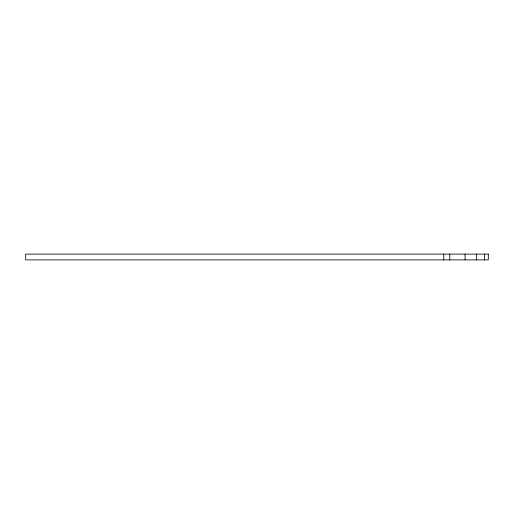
<?xml version="1.0" encoding="UTF-8"?>
<svg xmlns="http://www.w3.org/2000/svg" width="514" height="514" viewBox="0 0 514 514"><rect width="100%" height="100%" fill="white"/><g stroke="black" fill="none" stroke-linecap="round" stroke-linejoin="round"><path stroke-width="0.77" d="M484.4 254.109L484.4 259.891M476.639 254.109L476.639 259.891M465.067 254.109L465.067 259.891M449.769 254.109L449.769 259.891M443.762 254.109L443.762 259.891M488.3 254.109L25.7 254.109L25.7 259.891L488.3 259.891L488.3 254.109"/></g></svg>
